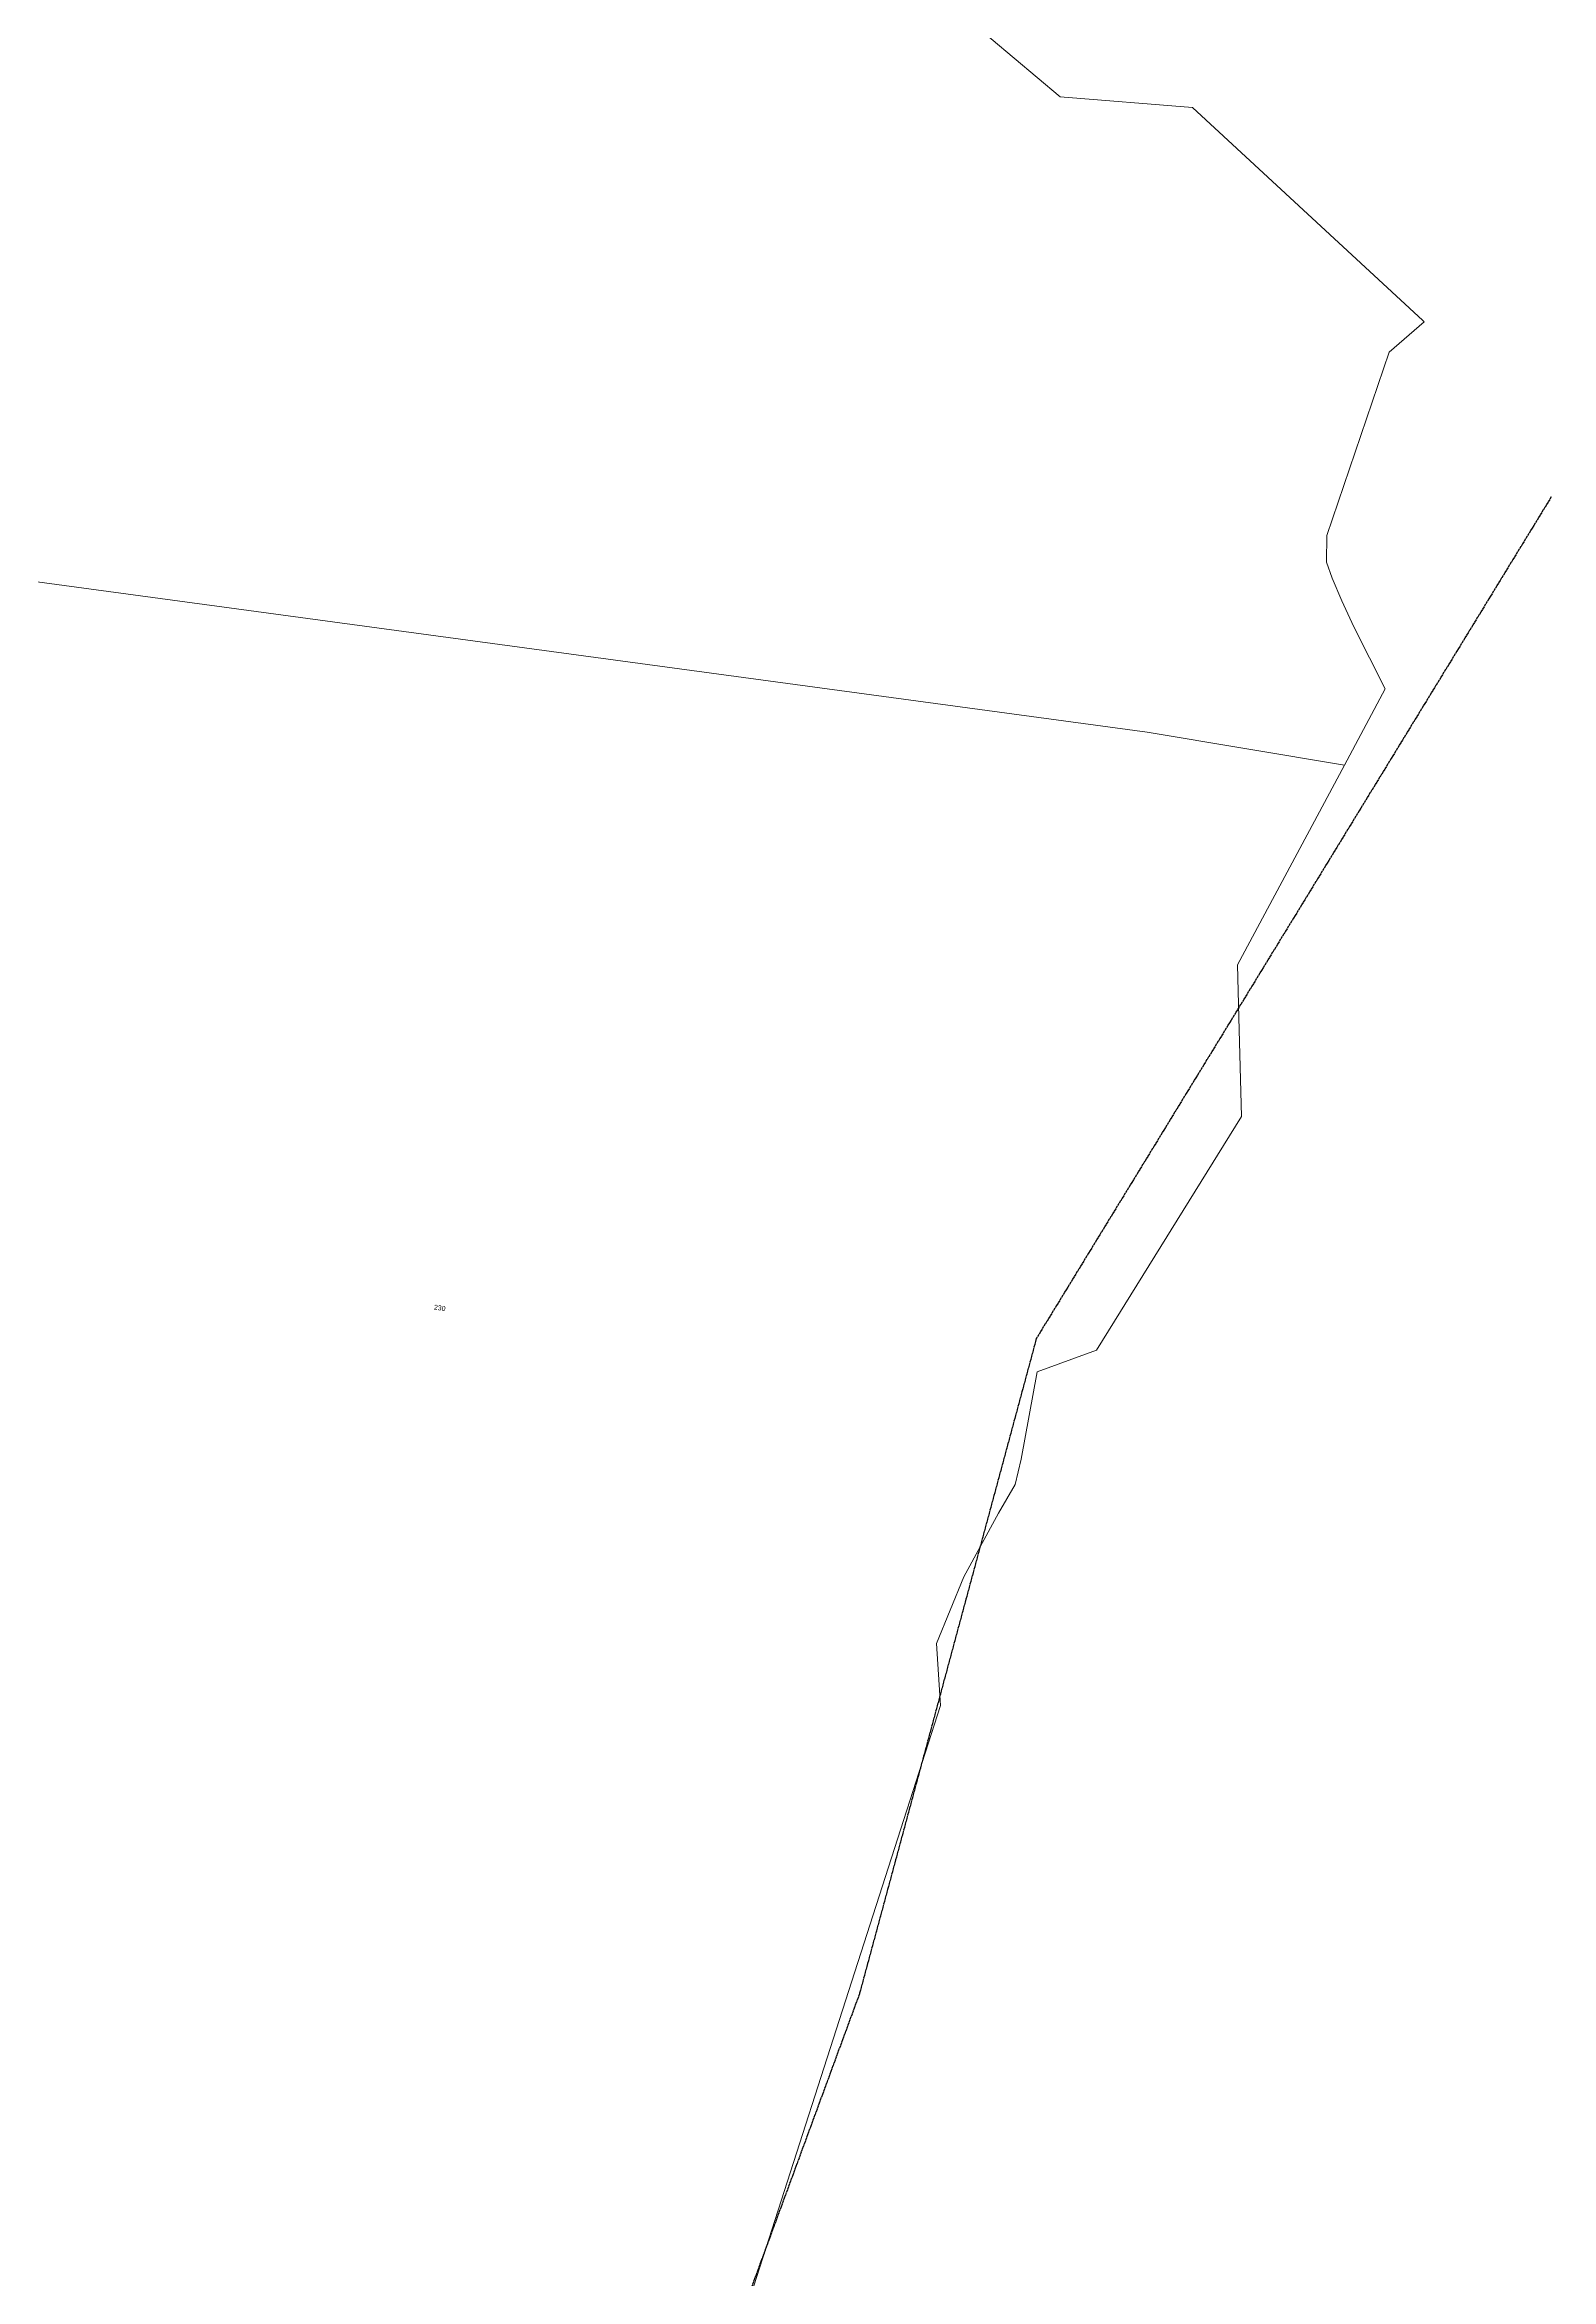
# Model space of a CAD drawing. Header units: metres. Extents: x 240566 to 246015, y 6282606 to 6289108.
# Drawn here: x 245475 to 246015, y 6285785 to 6286587 of the extents above; entities that cross this region are included whole.
import ezdxf

# ---------------------------------------------------------------- set-up
doc = ezdxf.new("R2010")
doc.units = ezdxf.units.M
doc.linetypes.add('Cable Exist OH', pattern=[1, 1, 0])
doc.layers.add('Cadastre Land Parcels_SP_EXT', color=9, linetype='Continuous', lineweight=5)
doc.layers.add('Mains_HV_EXT', color=7, linetype='Continuous')
doc.styles.get("Standard").update_dxf_attribs({"font": 'arial.ttf'})

msp = doc.modelspace()

# ---------------------------------------------------------------- linework, layer by layer
at = {"layer": 'Cadastre Land Parcels_SP_EXT', "linetype": 'Continuous'}
msp.add_lwpolyline([(245272.37, 6286716.33), (245303.01, 6286486.05), (245277.67, 6286421.55), (245332.76, 6286426.23), (245334.51, 6286412.73), (245870.1, 6286340.21), (245940.78, 6286328.31), (245955.39, 6286355.67), (245944.12, 6286377.9), (245939.87, 6286387.23), (245936.4, 6286395.35), (245934.3, 6286401.06), (245934.51, 6286410.62), (245956.76, 6286476.36), (245969.39, 6286487.24), (245968.91, 6286487.78), (245886.3, 6286564.18), (245838.89, 6286567.93), (245781.18, 6286616.57)], dxfattribs=at)
msp.add_lwpolyline([(245796.03, 6285991.16), (245794.52, 6286013.43), (245804.39, 6286037.34), (245816.8, 6286060.09), (245822.75, 6286070.45), (245824.93, 6286079.5), (245830.7, 6286110.85), (245851.97, 6286118.62), (245903.86, 6286202.35), (245902.98, 6286237.82), (245902.51, 6286256.71), (245940.78, 6286328.31), (245870.1, 6286340.21), (245334.51, 6286412.73), (245366.95, 6286170.73), (245370.6, 6286141.63), (245373.12, 6286127.05), (245447.85, 6286116.71), (245402.74, 6285798.28), (245428.45, 6285739.91), (245702.67, 6285700.99), (245796.03, 6285991.16)], close=True, dxfattribs=at)
at = {"layer": 'Mains_HV_EXT', "linetype": 'Cable Exist OH'}
msp.add_lwpolyline([(246014.91, 6286424.53), (245830.33, 6286122.72), (245766.95, 6285887.8), (245699.89, 6285705.51), (245595.35, 6285571.61), (245548.91, 6285487.71), (245524.85, 6285423.68), (245511.01, 6285361.82), (245494.94, 6285283.94), (245507.37, 6285212.79), (245529.8, 6285158.79), (245598.17, 6284929.09), (245605.38, 6284839.47), (245640.38, 6284763.6), (245727.04, 6284614.54), (245758.52, 6284540.18), (245827.03, 6284213.22)], dxfattribs=at)

# ---------------------------------------------------------------- texts
at = {"layer": 'Cadastre Land Parcels_SP_EXT'}
msp.add_text('230', height=1.8, rotation=352.23483, dxfattribs=at).set_placement((245614.33, 6286133.13))

doc.saveas('drawing.dxf')
